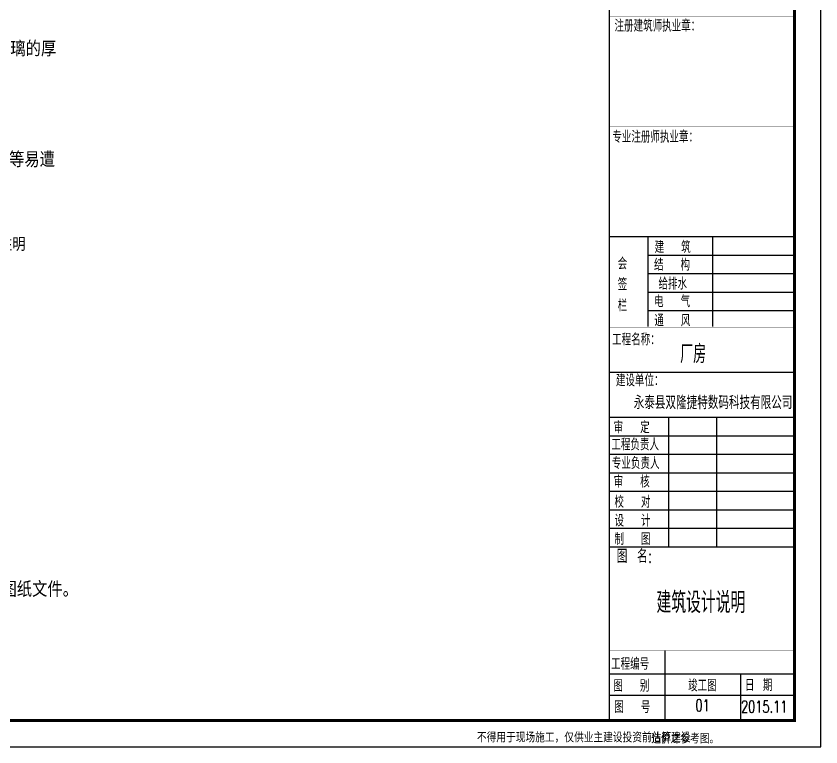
# Model space of a CAD drawing. Header units: millimetres. Extents: x 591771 to 1936534, y -622016 to 355666.
# Drawn here: x 645441 to 675871, y 296266 to 323905 of the extents above; entities that cross this region are included whole.
import ezdxf

# ---------------------------------------------------------------- set-up
doc = ezdxf.new("R2010")
doc.units = ezdxf.units.MM
doc.header["$LTSCALE"] = 80
for name, color, linetype in [('\\M+5CDBC\\M+5BFF2', 252, 'Continuous'), ('HZ', 2, 'Continuous'), ('PUB_TEXT', 7, 'Continuous')]:
    doc.layers.add(name, color=color, linetype=linetype)
doc.styles.add('_HZTXT', font='txt.shx', dxfattribs={"width": 0.8, "bigfont": 'hztxt.shx'})

msp = doc.modelspace()

# ---------------------------------------------------------------- linework, layer by layer
at = {"layer": '\\M+5CDBC\\M+5BFF2', "color": 2}
for p, q in [((667871.1, 315568.1), (674871.3, 315568.1)), ((669333.4, 315568.1), (669333.4, 312163.6)), ((669333.4, 315568.1), (674871.3, 315568.1)), ((671775.1, 315568.1), (671775.1, 312163.6)), ((669333.4, 314868.1), (674871.3, 314868.1)), ((669333.4, 314168.1), (674871.3, 314168.1)), ((669333.4, 313468.1), (674871.3, 313468.1)), ((669333.4, 312768.1), (674871.3, 312768.1)), ((667871.1, 310441.7), (674871.3, 310441.7)), ((667871.1, 308737), (674871.3, 308737)), ((670112.8, 308737), (670112.8, 303837)), ((670112.8, 308737), (670112.8, 303837)), ((671920.4, 308737), (671920.4, 303837)), ((671920.4, 308737), (671920.4, 303837)), ((667871.1, 308037), (674871.3, 308037)), ((667871.1, 307337), (674871.3, 307337)), ((667871.1, 306637), (674871.3, 306637)), ((667871.1, 305937), (674871.3, 305937)), ((667871.1, 305237), (674871.3, 305237)), ((667871.1, 304537), (674871.3, 304537)), ((667871.1, 303837), (674871.3, 303837)), ((669974.4, 299913.1), (669974.4, 297266.5)), ((667871.1, 299025.2), (674871.3, 299025.2)), ((672831.2, 299025.2), (672831.2, 297266.5)), ((667871.1, 298221), (674871.3, 298221))]:
    msp.add_line(p, q, dxfattribs=at)
msp.add_lwpolyline([(591771.3, 296266.5), (675871.3, 296266.5), (675871.3, 355666.5), (591771.3, 355666.5)], close=True, dxfattribs=at)
at = {"layer": '\\M+5CDBC\\M+5BFF2', "color": 2, "const_width": 112.5}
msp.add_lwpolyline([(592771.3, 297266.5), (674871.3, 297266.5), (674871.3, 354666.5), (592771.3, 354666.5)], close=True, dxfattribs=at)
at = {"layer": '\\M+5CDBC\\M+5BFF2', "color": 2}
for points, const_width in [([(667871.1, 297266.5), (667871.1, 354666.5)], 56.2), ([(667871.1, 323885.5), (674871.3, 323885.5)], 11.2), ([(667871.1, 319742.3), (674871.3, 319742.3)], 11.2), ([(667871.1, 312129.2), (674871.3, 312129.2)], 11.2), ([(667871.1, 308737), (674871.3, 308737)], 11.2), ([(667871.1, 303837), (674871.3, 303837)], 15), ([(667871.1, 299913.1), (674871.3, 299913.1)], 15), ([(667871.1, 299913.1), (674871.3, 299913.1)], 15)]:
    msp.add_lwpolyline(points, dxfattribs=dict(at, const_width=const_width))

# ---------------------------------------------------------------- texts
at = {"color": 4, "style": '_HZTXT', "width": 0.7}
for s, height, p in [('厂房', 700, (670551.6, 310778.8)), ('01', 450, (671129.9, 297614.3)), ('2015.11', 450, (672850.2, 297564.4))]:
    msp.add_text(s, height=height, dxfattribs=at).set_placement(p)
at = {"layer": '\\M+5CDBC\\M+5BFF2', "color": 2, "style": '_HZTXT', "width": 0.8}
for s, height, p in [('注册建筑师执业章：', 450, (668068.5, 323315.2)), ('专业注册师执业章：', 450, (667985.1, 319116.3)), ('建  筑', 450, (669586.6, 314944.8)), ('会', 450, (668188.3, 314320.1)), ('结  构', 450, (669561.5, 314277.3)), ('签', 450, (668188.3, 313537)), ('给排水', 450, (669729.1, 313562.1)), ('栏', 450, (668188.3, 312737.4)), ('电  气', 450, (669561.5, 312892.3)), ('通  风', 450, (669575.7, 312169.8)), ('工程名称：', 450, (667976.7, 311451.1)), ('建设单位：', 450, (668120.7, 309903.9)), ('审  定 ', 450, (668033.2, 308128.2)), ('工程负责人', 450, (667948.6, 307479.5)), ('专业负责人', 450, (667967.5, 306774.1)), ('审  核', 450, (668036.3, 306074.7)), ('校  对 ', 450, (668065.5, 305308)), ('设  计 ', 450, (668065.5, 304601.1)), ('制  图 ', 450, (668065.5, 303903.6)), ('图 名:', 506.25, (668151.2, 303226.5)), ('工程编号', 450, (667937.4, 299180.1)), ('图  别', 450, (668024.6, 298354.9)), ('竣工图', 450, (670848, 298367.5)), ('日 期', 450, (672999.2, 298379.9)), ('图  号', 450, (668058.1, 297548.6))]:
    msp.add_text(s, height=height, dxfattribs=at).set_placement(p)
at = {"layer": 'HZ', "color": 1, "style": '_HZTXT', "width": 0.8}
for s, p in [('不得用于现场施工，仅供业主建设投资前估算建设', (662863.7, 296439)), ('造价之参考图。', (669453.4, 296395))]:
    msp.add_text(s, height=367.2, rotation=0.0025, dxfattribs=at).set_placement(p)
at = {"layer": 'PUB_TEXT', "style": '_HZTXT'}
for s, height, p in [('塑钢门窗选用系列，大型门窗的型材等应由具有行业专业资质的单位承担设计和施工。门窗的构造、玻璃的厚', 578.723, (619180.3, 322376.9)), ('楼梯、阳台、平台走廊的栏板和中庭内栏板如二次装修时采用玻璃栏板需采用安全玻璃；出入口、门厅等易遭', 578.723, (619133.7, 318189.3)), ('时，图中未注明', 500, (642296.9, 315023.9)), ('6.图纸或说明中未详尽处，须严格执行国家有关规范规定，确须设计院明确时，要及时通知设计院补充图纸文件。', 578.723, (618680.4, 301936.3))]:
    msp.add_text(s, height=height, dxfattribs=at).set_placement(p)
at = {"layer": 'PUB_TEXT', "style": '_HZTXT', "width": 0.8}
msp.add_text('永泰县双隆捷特数码科技有限公司', height=500, dxfattribs=at).set_placement((668793.7, 309038.7))
at = {"layer": 'PUB_TEXT', "lineweight": 25, "style": '_HZTXT', "width": 0.7}
msp.add_text('建筑设计说明', height=800, dxfattribs=at).set_placement((669654.5, 301326.7))

doc.saveas('drawing.dxf')
